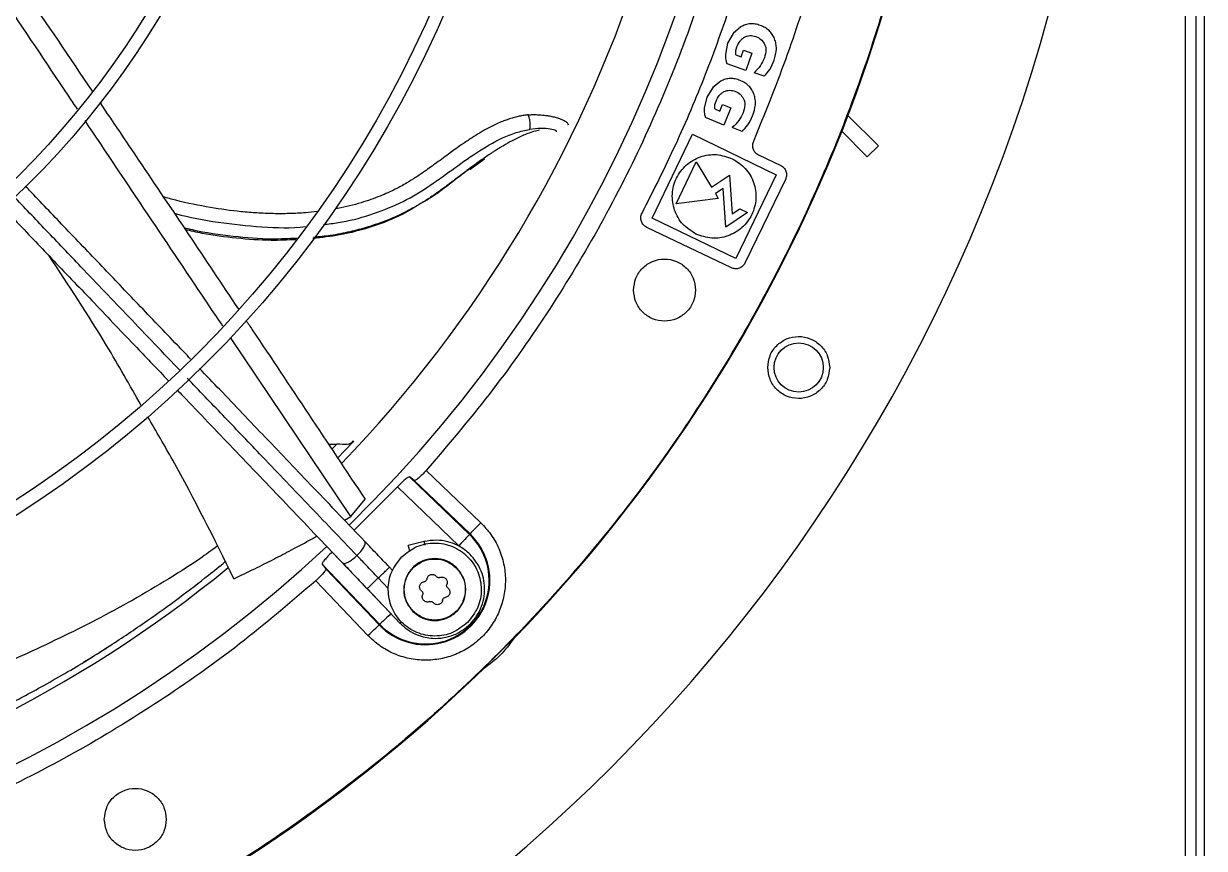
# Model space of a CAD drawing. Header units: inches. Extents: x 1229 to 1453, y -1023 to -720.
# Drawn here: x 1258.83 to 1267.84, y -875.03 to -868.74 of the extents above; entities that cross this region are included whole.
import ezdxf

# ---------------------------------------------------------------- set-up
doc = ezdxf.new("R2010")
doc.units = ezdxf.units.IN
doc.header["$MEASUREMENT"] = 0

msp = doc.modelspace()

# ---------------------------------------------------------------- linework, layer by layer
at = {"color": 18, "linetype": 'Continuous', "lineweight": 25, "true_color": 0x000000}
for p, q in [((1267.7736, -879.2706), (1267.7736, -851.8687)), ((1267.8366, -879.2706), (1267.8366, -851.8687)), ((1267.6906, -851.9447), (1267.6906, -879.1947)), ((1264.2437, -868.8161), (1264.2019, -868.8917)), ((1264.303, -868.7655), (1264.2437, -868.8161)), ((1264.2019, -868.8917), (1264.1854, -868.978)), ((1264.2648, -868.9795), (1264.2654, -868.947)), ((1264.2648, -868.9795), (1264.3055, -868.9941)), ((1264.2654, -868.947), (1264.2724, -868.9192)), ((1264.3055, -868.9941), (1264.3233, -868.9447)), ((1264.3233, -868.9447), (1264.3868, -868.9675)), ((1264.3868, -868.9675), (1264.3393, -869.1001)), ((1264.3393, -869.1001), (1264.1972, -869.0492)), ((1264.1502, -869.1794), (1264.0889, -869.2275)), ((1264.4805, -869.143), (1264.4048, -869.1158)), ((1264.0889, -869.2275), (1264.044, -869.3013)), ((1264.044, -869.3013), (1264.0239, -869.3868)), ((1264.1032, -869.3916), (1264.1052, -869.3592)), ((1264.1052, -869.3592), (1264.1133, -869.3317)), ((1264.1433, -869.4079), (1264.1631, -869.3593)), ((1264.1631, -869.3593), (1264.2256, -869.3847)), ((1264.1032, -869.3916), (1264.1433, -869.4079)), ((1264.2256, -869.3847), (1264.1726, -869.5152)), ((1265.1162, -869.4383), (1265.352, -869.6741)), ((1264.1726, -869.5152), (1264.0328, -869.4584)), ((1264.312, -869.5638), (1264.2375, -869.5336)), ((1263.6254, -870.2234), (1263.9338, -869.5854)), ((1263.9338, -869.5854), (1264.5719, -869.8938)), ((1265.2668, -869.756), (1265.0694, -869.5586)), ((1265.352, -869.6741), (1265.2668, -869.756)), ((1262.2352, -869.8546), (1262.3485, -869.773)), ((1263.8082, -870.1148), (1263.9623, -869.7961)), ((1263.9623, -869.7961), (1264.0794, -869.9896)), ((1264.4363, -869.7413), (1264.6063, -869.8224)), ((1264.0794, -869.9896), (1264.2164, -869.897)), ((1264.2164, -869.897), (1264.2374, -870.1926)), ((1264.5719, -869.8938), (1264.2634, -870.5318)), ((1264.6443, -869.9256), (1264.3338, -870.568)), ((1264.1305, -870.074), (1263.8082, -870.1148)), ((1264.1671, -869.9982), (1264.1087, -870.0377)), ((1264.1087, -870.0377), (1264.1305, -870.074)), ((1264.1882, -870.2945), (1264.1671, -869.9982)), ((1264.2374, -870.1926), (1264.2951, -870.1536)), ((1264.2951, -870.1536), (1264.3543, -870.1822)), ((1264.2634, -870.5318), (1263.6254, -870.2234)), ((1264.3543, -870.1822), (1264.1882, -870.2945)), ((1264.2301, -870.6026), (1263.5847, -870.2948)), ((1261.3277, -872.5), (1260.4106, -871.1334)), ((1261.2234, -871.9463), (1261.1831, -871.9853)), ((1261.2284, -872.0534), (1261.3404, -871.9353)), ((1261.3321, -871.9423), (1261.3498, -871.9227)), ((1261.3495, -871.923), (1261.3404, -871.9353)), ((1261.9026, -872.148), (1262.3194, -872.5464)), ((1261.8117, -872.2245), (1261.7756, -872.1976)), ((1261.7756, -872.1976), (1262.2339, -872.6358)), ((1261.8117, -872.2245), (1262.2378, -872.6318)), ((1261.6837, -872.2732), (1261.3537, -872.6031)), ((1262.1523, -872.7212), (1261.6837, -872.2732)), ((1261.3277, -872.5), (1261.4372, -872.3671)), ((1261.2811, -872.5272), (1261.3277, -872.5)), ((1261.887, -872.6902), (1261.7649, -872.7199)), ((1262.2378, -872.6318), (1262.2339, -872.6358)), ((1261.1862, -872.7706), (1261.6343, -873.2393)), ((1261.1107, -872.8625), (1261.1376, -872.8987)), ((1261.1107, -872.8625), (1261.5489, -873.3209)), ((1261.5449, -873.3247), (1261.1376, -872.8987)), ((1261.6476, -872.9107), (1261.6237, -872.8857)), ((1261.4595, -873.4063), (1261.0611, -872.9896)), ((1261.4529, -873.0489), (1261.706, -873.3137)), ((1261.6145, -873.047), (1261.5383, -872.9673)), ((1261.5489, -873.3209), (1261.5449, -873.3247))]:
    msp.add_line(p, q, dxfattribs=at)
at = {"color": 18, "linetype": 'Continuous', "lineweight": 25, "true_color": 0x000000, "flags": 128}
for points in [[(1262.2378, -872.6318), (1262.2396, -872.6299), (1262.2444, -872.6249), (1262.252, -872.6169), (1262.2622, -872.6063), (1262.2745, -872.5934), (1262.2885, -872.5788), (1262.3036, -872.5629), (1262.3194, -872.5464)], [(1262.2339, -872.6358), (1262.2321, -872.6377), (1262.2273, -872.6428), (1262.2197, -872.6507), (1262.2095, -872.6614), (1262.1972, -872.6742), (1262.1832, -872.6889), (1262.1681, -872.7047), (1262.1523, -872.7212)], [(1261.6343, -873.2393), (1261.6178, -873.255), (1261.6019, -873.2702), (1261.5873, -873.2842), (1261.5744, -873.2965), (1261.5638, -873.3066), (1261.5558, -873.3143), (1261.5508, -873.3191), (1261.5489, -873.3209)], [(1261.4595, -873.4063), (1261.476, -873.3906), (1261.4918, -873.3754), (1261.5065, -873.3614), (1261.5193, -873.3491), (1261.53, -873.339), (1261.5379, -873.3314), (1261.543, -873.3265), (1261.5449, -873.3247)]]:
    msp.add_lwpolyline(points, dxfattribs=at)
at = {"color": 18, "linetype": 'Continuous', "lineweight": 25, "true_color": 0x000000}
for centre, radius in [((1254.1739, -865.2608), 11.7126), ((1254.1739, -865.2608), 8.5704), ((1254.1739, -865.2608), 8.472), ((1254.1739, -865.2608), 6.6478), ((1254.1739, -865.2608), 6.5493), ((1254.1739, -865.2608), 4.7037), ((1264.7435, -871.3632), 0.1875)]:
    msp.add_circle(centre, radius, dxfattribs=at)
for centre, radius, start, end in [((1254.1739, -865.2608), 10.2157, 314.3624, 43.03697), ((1254.1739, -865.2608), 11.7147, 339.09994, 20.90006), ((1254.1739, -865.2608), 12.9331, 283.26667, 346.73333), ((1254.1739, -865.2608), 9.8425, 316.0273, 341.93053), ((1254.1739, -865.2608), 11.7147, 315.79736, 338.46866), ((1254.1739, -865.2608), 10.2157, 224.36307, 313.03719), ((1261.8991, -872.9861), 0.4901, 223.70945, 46.29055), ((1261.8991, -872.9861), 0.4845, 223.70945, 46.29055), ((1254.1739, -865.2608), 9.8425, 283.29628, 309.20157), ((1254.1739, -865.2608), 11.7147, 291.53134, 314.20264)]:
    msp.add_arc(centre, radius, start, end, dxfattribs=at)
for points, knots in [([(1265.8834, -865.2608), (1265.8786, -865.5163), (1265.8689, -866.0272), (1265.7909, -866.7903), (1265.6667, -867.5468), (1265.4924, -868.2936), (1265.2699, -869.0274), (1264.9998, -869.745), (1264.6833, -870.4435), (1264.3218, -871.1197), (1263.9169, -871.7709), (1263.4703, -872.3942), (1262.9838, -872.9869), (1262.4597, -873.5466), (1261.9, -874.0708), (1261.3073, -874.5572), (1260.684, -875.0039), (1260.0328, -875.4088), (1259.3565, -875.7703), (1258.6581, -876.0867), (1257.9404, -876.3568), (1257.2067, -876.5794), (1256.4599, -876.7535), (1255.7033, -876.8784), (1254.9402, -876.9536), (1254.1739, -876.9787), (1253.4075, -876.9536), (1252.6444, -876.8784), (1251.8878, -876.7535), (1251.141, -876.5794), (1250.4073, -876.3568), (1249.6896, -876.0867), (1248.9912, -875.7702), (1248.3149, -875.4088), (1247.6637, -875.0039), (1247.0405, -874.5572), (1246.4477, -874.0708), (1245.8881, -873.5466), (1245.3639, -872.9869), (1244.8774, -872.3942), (1244.4308, -871.7709), (1244.0259, -871.1197), (1243.6644, -870.4435), (1243.3479, -869.745), (1243.0778, -869.0274), (1242.8553, -868.2936), (1242.681, -867.5468), (1242.5568, -866.7903), (1242.4788, -866.0272), (1242.4692, -865.5163), (1242.4643, -865.2608)], [0, 0, 0, 0, 0.020833, 0.041667, 0.0625, 0.083333, 0.104167, 0.125, 0.145833, 0.166667, 0.1875, 0.208333, 0.229167, 0.25, 0.270833, 0.291667, 0.3125, 0.333333, 0.354167, 0.375, 0.395833, 0.416667, 0.4375, 0.458333, 0.479167, 0.5, 0.520833, 0.541667, 0.5625, 0.583333, 0.604167, 0.625, 0.645833, 0.666667, 0.6875, 0.708333, 0.729167, 0.75, 0.770833, 0.791667, 0.8125, 0.833333, 0.854167, 0.875, 0.895833, 0.916667, 0.9375, 0.958333, 0.979167, 1, 1, 1, 1]), ([(1264.5261, -865.2608), (1264.5208, -865.512), (1264.5102, -866.0143), (1264.4249, -866.7639), (1264.2893, -867.5054), (1264.0991, -868.2351), (1263.8566, -868.949), (1263.5626, -869.6434), (1263.2192, -870.3147), (1262.8271, -870.9586), (1262.3921, -871.5749), (1262.0658, -871.957), (1261.9026, -872.148)], [0, 0, 0, 0, 0.1, 0.2, 0.3000001, 0.4, 0.5, 0.6, 0.7000001, 0.8000001, 0.9000001, 1, 1, 1, 1]), ([(1263.5489, -870.1871), (1263.6365, -870.0137), (1263.8118, -869.6669), (1264.0378, -869.1295), (1264.2361, -868.5813), (1264.4034, -868.0229), (1264.5399, -867.4562), (1264.6445, -866.8827), (1264.7197, -866.3045), (1264.7428, -865.9167), (1264.7543, -865.7228)], [0, 0, 0, 0, 0.125, 0.25, 0.375, 0.5, 0.625, 0.75, 0.875, 1, 1, 1, 1]), ([(1265.2853, -865.7459), (1265.2717, -865.9686), (1265.2445, -866.414), (1265.1528, -867.0773), (1265.0245, -867.7343), (1264.8554, -868.382), (1264.6505, -869.0196), (1264.482, -869.4327), (1264.3978, -869.6393)], [0, 0, 0, 0, 0.166667, 0.333333, 0.5, 0.666667, 0.833333, 1, 1, 1, 1]), ([(1258.2402, -867.6128), (1258.4394, -867.9039), (1258.8137, -868.4509), (1259.1832, -868.9997), (1259.3561, -869.2565)], [0, 0, 0, 0, 0.532089, 1, 1, 1, 1]), ([(1259.2452, -869.3945), (1259.223, -869.3615), (1258.8587, -868.8178), (1258.494, -868.2724), (1258.1515, -867.7601)], [0, 0, 0, 0, 0.060733, 1, 1, 1, 1]), ([(1264.4504, -868.7551), (1264.4376, -868.7512), (1264.4127, -868.7436), (1264.3741, -868.7423), (1264.3368, -868.7488), (1264.3144, -868.7599), (1264.303, -868.7655)], [0, 0, 0, 0, 0.263446, 0.509883, 0.751187, 1, 1, 1, 1]), ([(1264.5599, -868.8574), (1264.5545, -868.8458), (1264.5438, -868.8227), (1264.5186, -868.7938), (1264.4874, -868.7703), (1264.463, -868.7603), (1264.4504, -868.7551)], [0, 0, 0, 0, 0.248627, 0.490001, 0.736551, 1, 1, 1, 1]), ([(1264.2724, -868.9192), (1264.2793, -868.9036), (1264.2893, -868.8808), (1264.3118, -868.8572), (1264.3247, -868.8491), (1264.331, -868.845)], [0, 0, 0, 0, 0.526917, 0.76597, 1, 1, 1, 1]), ([(1264.331, -868.845), (1264.3377, -868.8419), (1264.3507, -868.8358), (1264.3802, -868.8305), (1264.402, -868.8358), (1264.4168, -868.8394)], [0, 0, 0, 0, 0.247726, 0.489599, 1, 1, 1, 1]), ([(1264.4168, -868.8394), (1264.4299, -868.8453), (1264.4564, -868.8574), (1264.473, -868.8815), (1264.4814, -868.8938)], [0, 0, 0, 0, 0.490678, 1, 1, 1, 1]), ([(1264.4814, -868.8938), (1264.4848, -868.901), (1264.4919, -868.9159), (1264.4955, -868.9534), (1264.4875, -868.9817), (1264.4818, -869.0016)], [0, 0, 0, 0, 0.214494, 0.444493, 1, 1, 1, 1]), ([(1264.5559, -869.0206), (1264.564, -868.9922), (1264.5757, -868.9509), (1264.5721, -868.8948), (1264.5639, -868.8698), (1264.5599, -868.8574)], [0, 0, 0, 0, 0.527095, 0.766136, 1, 1, 1, 1]), ([(1264.1854, -868.978), (1264.1852, -868.9914), (1264.185, -869.0159), (1264.1934, -869.0389), (1264.1972, -869.0492)], [0, 0, 0, 0, 0.550547, 1, 1, 1, 1]), ([(1264.4818, -869.0016), (1264.4729, -869.022), (1264.4542, -869.0648), (1264.4217, -869.0983), (1264.4048, -869.1158)], [0, 0, 0, 0, 0.478269, 1, 1, 1, 1]), ([(1264.4805, -869.143), (1264.4957, -869.1261), (1264.5283, -869.09), (1264.5463, -869.0448), (1264.5559, -869.0206)], [0, 0, 0, 0, 0.4656376, 1, 1, 1, 1]), ([(1264.2979, -869.175), (1264.2852, -869.1706), (1264.2607, -869.1621), (1264.2222, -869.1591), (1264.1847, -869.1641), (1264.1618, -869.1743), (1264.1502, -869.1794)], [0, 0, 0, 0, 0.263448, 0.509886, 0.751189, 1, 1, 1, 1]), ([(1264.403, -869.2818), (1264.3981, -869.2699), (1264.3884, -869.2465), (1264.3644, -869.2165), (1264.3342, -869.1917), (1264.3103, -869.1807), (1264.2979, -869.175)], [0, 0, 0, 0, 0.248632, 0.490005, 0.736545, 1, 1, 1, 1]), ([(1264.1133, -869.3317), (1264.1209, -869.3163), (1264.1318, -869.294), (1264.1552, -869.2713), (1264.1684, -869.2638), (1264.1749, -869.26)], [0, 0, 0, 0, 0.52692, 0.765962, 1, 1, 1, 1]), ([(1264.1749, -869.26), (1264.1817, -869.2572), (1264.195, -869.2515), (1264.2246, -869.2475), (1264.2462, -869.2537), (1264.2609, -869.2579)], [0, 0, 0, 0, 0.24773, 0.489597, 1, 1, 1, 1]), ([(1264.2609, -869.2579), (1264.2737, -869.2644), (1264.2997, -869.2775), (1264.3152, -869.3023), (1264.3232, -869.3149)], [0, 0, 0, 0, 0.490676, 1, 1, 1, 1]), ([(1259.417, -869.3467), (1259.5151, -869.4919), (1259.8688, -870.0153), (1260.2187, -870.539), (1260.4715, -870.9175)], [0, 0, 0, 0, 0.277328, 1, 1, 1, 1]), ([(1264.3232, -869.3149), (1264.3263, -869.3222), (1264.3327, -869.3374), (1264.3348, -869.3751), (1264.3256, -869.4029), (1264.3191, -869.4226)], [0, 0, 0, 0, 0.214499, 0.444497, 1, 1, 1, 1]), ([(1264.3924, -869.4447), (1264.4016, -869.4167), (1264.4151, -869.3759), (1264.4137, -869.3197), (1264.4066, -869.2943), (1264.403, -869.2818)], [0, 0, 0, 0, 0.527094, 0.7661357, 1, 1, 1, 1]), ([(1262.6814, -869.437), (1262.6703, -869.4383), (1262.6475, -869.4411), (1262.6126, -869.4477), (1262.5763, -869.4564), (1262.5432, -869.4661), (1262.5095, -869.4777), (1262.4732, -869.4917), (1262.432, -869.5099), (1262.3903, -869.5305), (1262.3449, -869.5551), (1262.2945, -869.5848), (1262.2346, -869.6231), (1262.1649, -869.6708), (1262.0793, -869.732), (1261.987, -869.8001), (1261.8999, -869.8631), (1261.8245, -869.9145), (1261.7506, -869.9604), (1261.6612, -870.0087), (1261.5456, -870.0609), (1261.3999, -870.1112), (1261.2841, -870.1419), (1261.2168, -870.1527), (1261.2099, -870.1538)], [0, 0, 0, 0, 0.020248, 0.041453, 0.06358, 0.0866, 0.102644, 0.126716, 0.155363, 0.182381, 0.209021, 0.246963, 0.28662, 0.336424, 0.399614, 0.478049, 0.547725, 0.599316, 0.648188, 0.709671, 0.786694, 0.879285, 0.987574, 1, 1, 1, 1]), ([(1262.6814, -869.437), (1262.6941, -869.4363), (1262.7223, -869.4347), (1262.7679, -869.4359), (1262.8128, -869.4403), (1262.8533, -869.4471), (1262.8882, -869.4553), (1262.9241, -869.4663), (1262.956, -869.4803), (1262.9835, -869.4971), (1262.9847, -869.5075), (1262.9853, -869.513)], [0, 0, 0, 0, 0.079734, 0.178256, 0.296995, 0.387945, 0.480574, 0.582572, 0.72018, 0.853481, 1, 1, 1, 1]), ([(1262.6914, -869.548), (1262.6924, -869.5457), (1262.6946, -869.541), (1262.6966, -869.5301), (1262.6973, -869.5165), (1262.6966, -869.5005), (1262.6944, -869.4834), (1262.6909, -869.4664), (1262.6865, -869.4506), (1262.6831, -869.4414), (1262.6814, -869.437)], [0, 0, 0, 0, 0.114968, 0.238123, 0.367412, 0.499995, 0.63258, 0.761867, 0.885025, 1, 1, 1, 1]), ([(1264.0239, -869.3868), (1264.0232, -869.4003), (1264.022, -869.4247), (1264.0295, -869.448), (1264.0328, -869.4584)], [0, 0, 0, 0, 0.550548, 1, 1, 1, 1]), ([(1264.3191, -869.4226), (1264.3094, -869.4427), (1264.2889, -869.4846), (1264.2551, -869.5168), (1264.2375, -869.5336)], [0, 0, 0, 0, 0.47827, 1, 1, 1, 1]), ([(1264.312, -869.5638), (1264.3279, -869.5476), (1264.3619, -869.5129), (1264.3818, -869.4685), (1264.3924, -869.4447)], [0, 0, 0, 0, 0.465642, 1, 1, 1, 1]), ([(1260.3541, -871.0492), (1260.321, -870.9999), (1259.9711, -870.4785), (1259.6204, -869.9549), (1259.3029, -869.4807)], [0, 0, 0, 0, 0.094407, 1, 1, 1, 1]), ([(1262.8974, -869.5658), (1262.8975, -869.5623), (1262.8978, -869.5552), (1262.8516, -869.5452), (1262.7829, -869.5387), (1262.7218, -869.5449), (1262.6914, -869.548)], [0, 0, 0, 0, 0.244465, 0.494335, 0.747924, 1, 1, 1, 1]), ([(1261.1207, -870.2723), (1261.1581, -870.2683), (1261.2787, -870.2554), (1261.4752, -870.2036), (1261.7038, -870.1155), (1261.9092, -869.9953), (1262.0966, -869.8592), (1262.2831, -869.7247), (1262.449, -869.6263), (1262.5884, -869.5697), (1262.6573, -869.5552), (1262.6914, -869.548)], [0, 0, 0, 0, 0.062061, 0.200401, 0.339028, 0.477389, 0.612625, 0.745151, 0.874643, 0.938101, 1, 1, 1, 1]), ([(1262.7685, -869.554), (1262.7543, -869.557), (1262.7256, -869.563), (1262.6796, -869.5788), (1262.6291, -869.5994), (1262.5727, -869.6265), (1262.5251, -869.6527), (1262.4906, -869.6729), (1262.4691, -869.6858), (1262.4436, -869.7017), (1262.4141, -869.7205), (1262.3809, -869.7425), (1262.3577, -869.7585), (1262.3454, -869.7669)], [0, 0, 0, 0, 0.113461, 0.228829, 0.328724, 0.466208, 0.615602, 0.655734, 0.705473, 0.764802, 0.833692, 0.912107, 1, 1, 1, 1]), ([(1264.3978, -869.6393), (1264.3949, -869.649), (1264.389, -869.6683), (1264.3949, -869.6987), (1264.4105, -869.7253), (1264.4277, -869.736), (1264.4363, -869.7413)], [0, 0, 0, 0, 0.2500006, 0.5000011, 0.7499991, 1, 1, 1, 1]), ([(1262.3454, -869.7669), (1262.3365, -869.7732), (1262.3129, -869.7897), (1262.2691, -869.8213), (1262.2082, -869.8664), (1262.1402, -869.9179), (1262.077, -869.9655), (1262.025, -870.0039), (1261.9808, -870.0355), (1261.9283, -870.0717), (1261.8689, -870.11), (1261.8037, -870.1478), (1261.7217, -870.1908), (1261.6077, -870.2424), (1261.4668, -870.2919), (1261.3184, -870.3307), (1261.1822, -870.3574), (1261.0886, -870.3671), (1261.0455, -870.3716)], [0, 0, 0, 0, 0.022647, 0.059458, 0.112119, 0.18067, 0.238273, 0.278725, 0.316919, 0.352855, 0.412852, 0.465176, 0.509769, 0.604917, 0.722402, 0.813143, 0.913791, 1, 1, 1, 1]), ([(1263.9599, -870.3456), (1263.9244, -870.3231), (1263.8535, -870.2782), (1263.7901, -870.1656), (1263.7721, -870.0399), (1263.8042, -869.9163), (1263.8812, -869.8143), (1263.9908, -869.7503), (1264.1184, -869.7302), (1264.1977, -869.7578), (1264.2373, -869.7717)], [0, 0, 0, 0, 0.124999, 0.249999, 0.374999, 0.5, 0.625, 0.75, 0.875001, 1, 1, 1, 1]), ([(1264.2373, -869.7717), (1264.2728, -869.7942), (1264.3437, -869.8391), (1264.4072, -869.9516), (1264.4251, -870.0773), (1264.393, -870.2009), (1264.3161, -870.3029), (1264.2064, -870.3669), (1264.0788, -870.3871), (1263.9996, -870.3594), (1263.9599, -870.3456)], [0, 0, 0, 0, 0.125, 0.25, 0.375, 0.499999, 0.624999, 0.749999, 0.874999, 1, 1, 1, 1]), ([(1262.2288, -869.8533), (1262.1987, -869.8757), (1262.102, -869.9477), (1261.9889, -870.0413), (1261.8915, -870.0965), (1261.8665, -870.1107)], [0, 0, 0, 0, 0.25047, 0.807585, 1, 1, 1, 1]), ([(1264.6063, -869.8224), (1264.615, -869.8278), (1264.6323, -869.8386), (1264.648, -869.8657), (1264.6536, -869.8964), (1264.6474, -869.9158), (1264.6443, -869.9256)], [0, 0, 0, 0, 0.25001, 0.500007, 0.750003, 1, 1, 1, 1]), ([(1260.1077, -871.2992), (1260.074, -871.264), (1259.9409, -871.1247), (1259.7159, -870.8892), (1259.4272, -870.5871), (1259.1509, -870.298), (1258.9554, -870.0935), (1258.8573, -869.9908), (1258.8467, -869.9797)], [0, 0, 0, 0, 0.080732, 0.319058, 0.536803, 0.768161, 0.974843, 1, 1, 1, 1]), ([(1260.0297, -871.3886), (1259.8988, -871.2516), (1259.6468, -870.9879), (1259.3048, -870.63), (1259.0109, -870.3225), (1258.8386, -870.1422), (1258.7555, -870.0552)], [0, 0, 0, 0, 0.30978, 0.596486, 0.805334, 1, 1, 1, 1]), ([(1261.0711, -870.1745), (1261.0418, -870.1778), (1260.9717, -870.1858), (1260.8598, -870.1908), (1260.7365, -870.1913), (1260.6142, -870.186), (1260.4546, -870.1729), (1260.2473, -870.1434), (1260.0486, -870.1048), (1259.9304, -870.0712), (1259.8985, -870.0622)], [0, 0, 0, 0, 0.07502, 0.180081, 0.284247, 0.387504, 0.489824, 0.6891, 0.916212, 1, 1, 1, 1]), ([(1258.6777, -870.1448), (1258.7136, -870.1823), (1258.8426, -870.3174), (1259.0748, -870.5603), (1259.3789, -870.8785), (1259.6698, -871.183), (1259.8569, -871.3788), (1259.9368, -871.4623)], [0, 0, 0, 0, 0.084805, 0.305611, 0.551323, 0.808548, 1, 1, 1, 1]), ([(1261.8575, -870.116), (1261.8144, -870.1427), (1261.7011, -870.213), (1261.4933, -870.2926), (1261.2621, -870.3552), (1261.1075, -870.3721), (1261.0395, -870.3795)], [0, 0, 0, 0, 0.180135, 0.474516, 0.768977, 1, 1, 1, 1]), ([(1259.9825, -870.1874), (1259.9855, -870.1883), (1260.0954, -870.219), (1260.3185, -870.2591), (1260.6501, -870.2944), (1260.8747, -870.3021), (1260.9845, -870.2889), (1260.9845, -870.2889)], [0, 0, 0, 0, 0.009341, 0.33831, 0.668436, 0.999941, 1, 1, 1, 1]), ([(1263.5847, -870.2948), (1263.5801, -870.2922), (1263.5708, -870.2871), (1263.5592, -870.2761), (1263.5499, -870.2633), (1263.5434, -870.2487), (1263.5399, -870.2332), (1263.5396, -870.2173), (1263.5423, -870.2015), (1263.5467, -870.1919), (1263.5489, -870.1871)], [0, 0, 0, 0, 0.125001, 0.250005, 0.375004, 0.5, 0.624998, 0.749999, 0.874999, 1, 1, 1, 1]), ([(1260.9167, -870.3786), (1260.8542, -870.3815), (1260.6931, -870.3891), (1260.4267, -870.3654), (1260.202, -870.3346), (1260.0787, -870.3044), (1260.0573, -870.2991)], [0, 0, 0, 0, 0.217672, 0.561292, 0.923662, 1, 1, 1, 1]), ([(1260.9089, -870.3889), (1260.8464, -870.3916), (1260.6964, -870.3982), (1260.4576, -870.3795), (1260.2383, -870.352), (1260.1091, -870.3219), (1260.0658, -870.3119)], [0, 0, 0, 0, 0.222118, 0.532821, 0.843556, 1, 1, 1, 1]), ([(1259.7309, -871.653), (1259.6443, -871.4996), (1259.4246, -871.1106), (1259.1781, -870.7379), (1259.0288, -870.5122)], [0, 0, 0, 0, 0.394211, 1, 1, 1, 1]), ([(1263.4844, -870.7726), (1263.4879, -870.7417), (1263.495, -870.6799), (1263.5496, -870.6012), (1263.6277, -870.5487), (1263.7206, -870.5302), (1263.8135, -870.5487), (1263.8915, -870.6012), (1263.9462, -870.6799), (1263.9533, -870.7417), (1263.9568, -870.7726)], [0, 0, 0, 0, 0.1250006, 0.2500004, 0.374999, 0.5000016, 0.625001, 0.7499996, 0.8749994, 1, 1, 1, 1]), ([(1264.3338, -870.568), (1264.3281, -870.5764), (1264.3168, -870.5932), (1264.2895, -870.6079), (1264.2589, -870.6126), (1264.2397, -870.6059), (1264.2301, -870.6026)], [0, 0, 0, 0, 0.25, 0.499995, 0.750002, 1, 1, 1, 1]), ([(1263.9568, -870.7726), (1263.9533, -870.8035), (1263.9462, -870.8654), (1263.8915, -870.944), (1263.8135, -870.9965), (1263.7206, -871.015), (1263.6277, -870.9965), (1263.5496, -870.944), (1263.495, -870.8654), (1263.4879, -870.8035), (1263.4844, -870.7726)], [0, 0, 0, 0, 0.1250006, 0.2500004, 0.374999, 0.4999984, 0.625001, 0.7499996, 0.8749994, 1, 1, 1, 1]), ([(1260.5281, -871.0019), (1260.5446, -871.0266), (1260.8497, -871.4819), (1261.1517, -871.9369), (1261.4372, -872.3671)], [0, 0, 0, 0, 0.054287, 1, 1, 1, 1]), ([(1264.5072, -871.3632), (1264.5107, -871.3324), (1264.5178, -871.2708), (1264.5719, -871.1925), (1264.6493, -871.1399), (1264.7415, -871.1208), (1264.8346, -871.1385), (1264.9135, -871.1907), (1264.9689, -871.2697), (1264.9761, -871.332), (1264.9797, -871.3632)], [0, 0, 0, 0, 0.12434, 0.248914, 0.373092, 0.497137, 0.622303, 0.748213, 0.874114, 1, 1, 1, 1]), ([(1261.4362, -872.6894), (1261.3061, -872.5533), (1261.054, -872.2895), (1260.685, -871.9033), (1260.3948, -871.5997), (1260.2272, -871.4243), (1260.1757, -871.3704)], [0, 0, 0, 0, 0.311686, 0.604241, 0.878427, 1, 1, 1, 1]), ([(1264.9797, -871.3632), (1264.9761, -871.3943), (1264.9689, -871.4564), (1264.9137, -871.5354), (1264.8348, -871.5878), (1264.7412, -871.6056), (1264.6483, -871.5861), (1264.5711, -871.533), (1264.5176, -871.4548), (1264.5107, -871.3937), (1264.5072, -871.3632)], [0, 0, 0, 0, 0.12571, 0.251416, 0.377132, 0.502861, 0.62858, 0.753078, 0.87631, 1, 1, 1, 1]), ([(1261.3753, -872.7966), (1261.2499, -872.6654), (1261.0033, -872.4074), (1260.6623, -872.0506), (1260.3567, -871.7308), (1260.1727, -871.5383), (1260.0823, -871.4436)], [0, 0, 0, 0, 0.292964, 0.576036, 0.791578, 1, 1, 1, 1]), ([(1260.0048, -871.5335), (1260.0196, -871.5489), (1260.1616, -871.6976), (1260.4385, -871.9873), (1260.8444, -872.4121), (1261.122, -872.7026), (1261.2654, -872.8526)], [0, 0, 0, 0, 0.034882, 0.334856, 0.656456, 1, 1, 1, 1]), ([(1260.438, -872.973), (1260.2875, -872.6693), (1260.0805, -872.2514), (1259.8451, -871.8492), (1259.7807, -871.7393)], [0, 0, 0, 0, 0.726612, 1, 1, 1, 1]), ([(1261.1575, -871.9469), (1261.168, -871.9469), (1261.1906, -871.9467), (1261.212, -871.9464), (1261.2234, -871.9463)], [0, 0, 0, 0, 0.46458, 1, 1, 1, 1]), ([(1261.3404, -871.9353), (1261.33, -871.9411), (1261.3081, -871.9532), (1261.2525, -871.9487), (1261.2234, -871.9463)], [0, 0, 0, 0, 0.475869, 1, 1, 1, 1]), ([(1261.9026, -872.148), (1261.8924, -872.1591), (1261.8718, -872.1815), (1261.843, -872.2078), (1261.8205, -872.2245), (1261.8147, -872.2245), (1261.8117, -872.2245)], [0, 0, 0, 0, 0.24423, 0.4964, 0.747202, 1, 1, 1, 1]), ([(1261.7756, -872.1976), (1261.7726, -872.1976), (1261.7668, -872.1976), (1261.7443, -872.2143), (1261.7152, -872.2403), (1261.6941, -872.2623), (1261.6837, -872.2732)], [0, 0, 0, 0, 0.252626, 0.503248, 0.755217, 1, 1, 1, 1]), ([(1262.3194, -872.5464), (1262.3463, -872.5753), (1262.4011, -872.6339), (1262.4601, -872.7413), (1262.4982, -872.8588), (1262.5113, -872.981), (1262.5003, -873.1011), (1262.4664, -873.216), (1262.4101, -873.3234), (1262.3322, -873.4191), (1262.2365, -873.4971), (1262.1291, -873.5533), (1262.0141, -873.5872), (1261.8941, -873.5983), (1261.7718, -873.5852), (1261.6543, -873.5471), (1261.547, -873.4881), (1261.4883, -873.4333), (1261.4595, -873.4063)], [0, 0, 0, 0, 0.0609954, 0.124061, 0.1879942, 0.2514906, 0.3132975, 0.3737131, 0.4362133, 0.5000005, 0.5637869, 0.6262875, 0.6867026, 0.74851, 0.8120066, 0.8759389, 0.9390044, 1, 1, 1, 1]), ([(1260.438, -872.973), (1260.4907, -872.9478), (1260.5924, -872.8993), (1260.7382, -872.826), (1260.8842, -872.7498), (1260.9936, -872.6911), (1261.0578, -872.6549), (1261.0699, -872.6481)], [0, 0, 0, 0, 0.246531, 0.476022, 0.688417, 0.941305, 1, 1, 1, 1]), ([(1261.3753, -872.7966), (1261.3858, -872.7859), (1261.4068, -872.7644), (1261.4296, -872.7317), (1261.442, -872.7037), (1261.4381, -872.6942), (1261.4362, -872.6894)], [0, 0, 0, 0, 0.242953, 0.485903, 0.742951, 1, 1, 1, 1]), ([(1261.6237, -872.8857), (1261.5919, -872.8524), (1261.5283, -872.7858), (1261.4669, -872.7216), (1261.4362, -872.6894)], [0, 0, 0, 0, 0.500002, 1, 1, 1, 1]), ([(1261.7045, -873.3121), (1261.7251, -873.331), (1261.7639, -873.3668), (1261.8308, -873.4011), (1261.8934, -873.4205), (1261.962, -873.4298), (1262.0351, -873.4258), (1262.1124, -873.4044), (1262.1819, -873.3685), (1262.2433, -873.3182), (1262.2929, -873.2558), (1262.3284, -873.1843), (1262.3479, -873.107), (1262.3508, -873.0278), (1262.3374, -872.9519), (1262.3147, -872.8942), (1262.2909, -872.8526), (1262.2684, -872.8207), (1262.2378, -872.7861), (1262.1951, -872.7493), (1262.1381, -872.7146), (1262.066, -872.6881), (1261.979, -872.6749), (1261.9183, -872.685), (1261.8863, -872.6903)], [0, 0, 0, 0, 0.053383, 0.100935, 0.142644, 0.178507, 0.233213, 0.281771, 0.331518, 0.382116, 0.432747, 0.483378, 0.53401, 0.584641, 0.634226, 0.680757, 0.70288, 0.726041, 0.755415, 0.791313, 0.833729, 0.882655, 0.938082, 1, 1, 1, 1]), ([(1261.8863, -872.6903), (1261.8866, -872.6917), (1261.8872, -872.6939), (1261.8911, -872.7099), (1261.8927, -872.7165)], [0, 0, 0, 0, 0.58846, 1, 1, 1, 1]), ([(1260.3103, -872.7259), (1260.2662, -872.7579), (1260.1326, -872.8546), (1259.9063, -872.9971), (1259.5397, -873.2111), (1259.0738, -873.4475), (1258.5073, -873.704), (1258.1234, -873.8563), (1257.9314, -873.9325)], [0, 0, 0, 0, 0.0577, 0.174857, 0.292286, 0.527695, 0.763643, 1, 1, 1, 1]), ([(1261.1862, -872.7706), (1261.1754, -872.781), (1261.1534, -872.8022), (1261.1273, -872.8312), (1261.1107, -872.8538), (1261.1107, -872.8596), (1261.1107, -872.8625)], [0, 0, 0, 0, 0.244784, 0.496747, 0.747372, 1, 1, 1, 1]), ([(1261.7182, -872.8051), (1261.7547, -872.7761), (1261.8279, -872.718), (1261.9692, -872.6926), (1262.1077, -872.7197), (1262.2258, -872.7986), (1262.3047, -872.9167), (1262.3318, -873.0552), (1262.3064, -873.1965), (1262.2483, -873.2697), (1262.2193, -873.3062)], [0, 0, 0, 0, 0.125, 0.249999, 0.374999, 0.500001, 0.625, 0.75, 0.875001, 1, 1, 1, 1]), ([(1261.7652, -872.7214), (1261.7651, -872.721), (1261.7647, -872.7194), (1261.7674, -872.7304), (1261.7714, -872.7469), (1261.7751, -872.7621), (1261.7762, -872.7664)], [0, 0, 0, 0, 0.124221, 0.48944, 0.854973, 1, 1, 1, 1]), ([(1259.4927, -873.4839), (1259.5864, -873.422), (1259.7641, -873.3046), (1260.0143, -873.1234), (1260.2133, -872.972), (1260.3287, -872.8775), (1260.3709, -872.8431)], [0, 0, 0, 0, 0.317134, 0.601378, 0.854454, 1, 1, 1, 1]), ([(1261.2654, -872.8526), (1261.2701, -872.8548), (1261.2794, -872.8591), (1261.3079, -872.848), (1261.3416, -872.8267), (1261.364, -872.8067), (1261.3753, -872.7966)], [0, 0, 0, 0, 0.257047, 0.514093, 0.757042, 1, 1, 1, 1]), ([(1261.2654, -872.8526), (1261.2961, -872.8848), (1261.3575, -872.949), (1261.4211, -873.0156), (1261.4529, -873.0489)], [0, 0, 0, 0, 0.499998, 1, 1, 1, 1]), ([(1261.5383, -872.9673), (1261.5073, -872.9349), (1261.452, -872.877), (1261.3987, -872.8212), (1261.3753, -872.7966)], [0, 0, 0, 0, 0.559898, 1, 1, 1, 1]), ([(1262.2193, -873.3062), (1262.1827, -873.3353), (1262.1096, -873.3933), (1261.9683, -873.4188), (1261.8297, -873.3917), (1261.7117, -873.3127), (1261.6327, -873.1947), (1261.6056, -873.0561), (1261.6311, -872.9148), (1261.6892, -872.8417), (1261.7182, -872.8051)], [0, 0, 0, 0, 0.125001, 0.250001, 0.375, 0.5, 0.625, 0.75, 0.875, 1, 1, 1, 1]), ([(1262.1358, -872.8886), (1262.1114, -872.8693), (1262.0626, -872.8306), (1261.9684, -872.8136), (1261.8761, -872.8317), (1261.7974, -872.8843), (1261.7447, -872.963), (1261.7267, -873.0554), (1261.7436, -873.1496), (1261.7823, -873.1983), (1261.8017, -873.2227)], [0, 0, 0, 0, 0.125001, 0.25, 0.374999, 0.499998, 0.624999, 0.749999, 0.874999, 1, 1, 1, 1]), ([(1261.8041, -873.2203), (1261.7851, -873.1963), (1261.7469, -873.1482), (1261.7302, -873.0554), (1261.748, -872.9644), (1261.7998, -872.8868), (1261.8774, -872.8349), (1261.9684, -872.8171), (1262.0613, -872.8339), (1262.1093, -872.872), (1262.1333, -872.8911)], [0, 0, 0, 0, 0.1249984, 0.2499988, 0.3749993, 0.4999977, 0.6249999, 0.7499986, 0.8750005, 1, 1, 1, 1]), ([(1261.1376, -872.8987), (1261.1376, -872.9016), (1261.1376, -872.9074), (1261.1209, -872.9299), (1261.0945, -872.9587), (1261.0721, -872.9794), (1261.0611, -872.9896)], [0, 0, 0, 0, 0.2528, 0.503596, 0.755768, 1, 1, 1, 1]), ([(1261.5383, -872.9673), (1261.5492, -872.9569), (1261.5709, -872.9361), (1261.5992, -872.9091), (1261.6196, -872.8896), (1261.6224, -872.887), (1261.6237, -872.8857)], [0, 0, 0, 0, 0.24295, 0.4859, 0.74295, 1, 1, 1, 1]), ([(1261.8017, -873.2227), (1261.8261, -873.2421), (1261.8748, -873.2808), (1261.969, -873.2977), (1262.0614, -873.2797), (1262.1401, -873.2271), (1262.1927, -873.1483), (1262.2108, -873.056), (1262.1938, -872.9618), (1262.1551, -872.913), (1262.1358, -872.8886)], [0, 0, 0, 0, 0.124999, 0.249998, 0.374998, 0.499999, 0.624999, 0.749999, 0.875, 1, 1, 1, 1]), ([(1262.1333, -872.8911), (1262.1524, -872.9151), (1262.1905, -872.9631), (1262.2073, -873.056), (1262.1895, -873.147), (1262.1376, -873.2246), (1262.0601, -873.2764), (1261.969, -873.2942), (1261.8762, -873.2775), (1261.8282, -873.2393), (1261.8041, -873.2203)], [0, 0, 0, 0, 0.125, 0.25, 0.375, 0.499999, 0.624999, 0.75, 0.874998, 1, 1, 1, 1]), ([(1261.9086, -872.9752), (1261.9096, -872.9711), (1261.9113, -872.9633), (1261.9182, -872.9533), (1261.9271, -872.9457), (1261.938, -872.9411), (1261.9498, -872.9396), (1261.9613, -872.9417), (1261.9723, -872.947), (1261.9777, -872.9528), (1261.9806, -872.956)], [0, 0, 0, 0, 0.136252, 0.254606, 0.379598, 0.500013, 0.620407, 0.745434, 0.863769, 1, 1, 1, 1]), ([(1262.0083, -872.9634), (1262.0058, -872.9642), (1262.0009, -872.9657), (1261.9931, -872.9648), (1261.9858, -872.9617), (1261.9824, -872.9579), (1261.9806, -872.956)], [0, 0, 0, 0, 0.255944, 0.499894, 0.743912, 1, 1, 1, 1]), ([(1262.0083, -872.9634), (1262.0124, -872.9621), (1262.02, -872.9598), (1262.0321, -872.9607), (1262.0433, -872.9646), (1262.0493, -872.9697), (1262.0522, -872.9722)], [0, 0, 0, 0, 0.272477, 0.509179, 0.759211, 1, 1, 1, 1]), ([(1261.0611, -872.9896), (1260.8701, -873.1527), (1260.488, -873.4791), (1259.8717, -873.9141), (1259.2278, -874.3062), (1258.5565, -874.6496), (1257.8621, -874.9435), (1257.1482, -875.1861), (1256.4185, -875.3761), (1255.6769, -875.5125), (1254.9274, -875.5947), (1254.1739, -875.6221), (1253.4203, -875.5947), (1252.6708, -875.5125), (1251.9292, -875.3761), (1251.1995, -875.1861), (1250.4856, -874.9435), (1249.7912, -874.6496), (1249.1199, -874.3062), (1248.476, -873.9141), (1247.8597, -873.4791), (1247.4776, -873.1527), (1247.2866, -872.9896)], [0, 0, 0, 0, 0.0500001, 0.1, 0.15, 0.1999999, 0.25, 0.3, 0.35, 0.4000001, 0.45, 0.5000001, 0.5499999, 0.5999999, 0.65, 0.7, 0.75, 0.8000001, 0.8500001, 0.9000001, 0.9500001, 1, 1, 1, 1]), ([(1261.4529, -873.0489), (1261.4543, -873.0476), (1261.457, -873.045), (1261.4775, -873.0254), (1261.5057, -872.9984), (1261.5275, -872.9777), (1261.5383, -872.9673)], [0, 0, 0, 0, 0.257049, 0.514095, 0.75705, 1, 1, 1, 1]), ([(1261.869, -873.0675), (1261.8659, -873.0646), (1261.86, -873.0592), (1261.8548, -873.0482), (1261.8527, -873.0367), (1261.8541, -873.025), (1261.8588, -873.0141), (1261.8663, -873.0052), (1261.8763, -872.9983), (1261.8841, -872.9965), (1261.8883, -872.9956)], [0, 0, 0, 0, 0.136222, 0.254553, 0.379562, 0.499975, 0.620367, 0.745376, 0.863737, 1, 1, 1, 1]), ([(1261.9086, -872.9752), (1261.908, -872.9778), (1261.9069, -872.9828), (1261.9022, -872.9891), (1261.8959, -872.9938), (1261.8909, -872.995), (1261.8883, -872.9956)], [0, 0, 0, 0, 0.256016, 0.500006, 0.743943, 1, 1, 1, 1]), ([(1262.0684, -873.0438), (1262.0715, -873.0467), (1262.0774, -873.0521), (1262.0827, -873.0631), (1262.0847, -873.0746), (1262.0834, -873.0864), (1262.0788, -873.0971), (1262.0713, -873.106), (1262.0614, -873.113), (1262.0534, -873.1148), (1262.0492, -873.1158)], [0, 0, 0, 0, 0.133503, 0.255989, 0.378469, 0.499258, 0.621544, 0.739531, 0.861867, 1, 1, 1, 1]), ([(1262.0522, -872.9722), (1262.0547, -872.9751), (1262.0598, -872.9811), (1262.0637, -872.9924), (1262.0646, -873.0045), (1262.0622, -873.0121), (1262.061, -873.0161)], [0, 0, 0, 0, 0.240785, 0.490794, 0.736613, 1, 1, 1, 1]), ([(1262.0684, -873.0438), (1262.0665, -873.0421), (1262.0628, -873.0386), (1262.0596, -873.0313), (1262.0587, -873.0235), (1262.0602, -873.0186), (1262.061, -873.0161)], [0, 0, 0, 0, 0.256057, 0.500102, 0.744, 1, 1, 1, 1]), ([(1261.869, -873.0675), (1261.871, -873.0693), (1261.8747, -873.0728), (1261.8778, -873.0801), (1261.8787, -873.0879), (1261.8772, -873.0928), (1261.8765, -873.0953)], [0, 0, 0, 0, 0.256053, 0.500094, 0.745977, 1, 1, 1, 1]), ([(1261.8852, -873.1392), (1261.8827, -873.1362), (1261.8776, -873.1302), (1261.8738, -873.1191), (1261.8728, -873.107), (1261.8752, -873.0994), (1261.8765, -873.0953)], [0, 0, 0, 0, 0.240813, 0.4908788, 0.7275178, 1, 1, 1, 1]), ([(1261.9291, -873.1479), (1261.925, -873.1492), (1261.9174, -873.1516), (1261.9053, -873.1506), (1261.8942, -873.1468), (1261.8882, -873.1417), (1261.8852, -873.1392)], [0, 0, 0, 0, 0.272431, 0.509129, 0.759164, 1, 1, 1, 1]), ([(1262.0288, -873.1361), (1262.0279, -873.1403), (1262.0261, -873.1481), (1262.0193, -873.1581), (1262.0103, -873.1656), (1261.9994, -873.1703), (1261.9877, -873.1717), (1261.9762, -873.1696), (1261.9652, -873.1644), (1261.9598, -873.1585), (1261.9569, -873.1554)], [0, 0, 0, 0, 0.136248, 0.254617, 0.379611, 0.500031, 0.620427, 0.745455, 0.86377, 1, 1, 1, 1]), ([(1262.0288, -873.1361), (1262.0294, -873.1335), (1262.0306, -873.1285), (1262.0353, -873.1222), (1262.0416, -873.1175), (1262.0466, -873.1164), (1262.0492, -873.1158)], [0, 0, 0, 0, 0.256017, 0.499993, 0.743942, 1, 1, 1, 1]), ([(1261.9291, -873.1479), (1261.9316, -873.1472), (1261.9365, -873.1457), (1261.9444, -873.1466), (1261.9516, -873.1497), (1261.9551, -873.1535), (1261.9569, -873.1554)], [0, 0, 0, 0, 0.256, 0.499859, 0.743861, 1, 1, 1, 1]), ([(1261.7045, -873.3121), (1261.705, -873.3116), (1261.7057, -873.311), (1261.7137, -873.3033), (1261.7152, -873.3018)], [0, 0, 0, 0, 0.8129995, 1, 1, 1, 1]), ([(1258.7635, -873.9077), (1258.7855, -873.8962), (1258.861, -873.8569), (1258.9973, -873.7821), (1259.1676, -873.6849), (1259.3357, -873.584), (1259.4419, -873.5163), (1259.4927, -873.4839)], [0, 0, 0, 0, 0.088224, 0.302816, 0.554094, 0.78648, 1, 1, 1, 1]), ([(1259.2945, -873.6073), (1259.3412, -873.579), (1259.4062, -873.5396), (1259.4694, -873.4982), (1259.4872, -873.4865)], [0, 0, 0, 0, 0.7187509, 1, 1, 1, 1]), ([(1262.5719, -873.4283), (1262.5393, -873.4726), (1262.4743, -873.5612), (1262.3856, -873.6263), (1262.3413, -873.6588)], [0, 0, 0, 0, 0.500001, 1, 1, 1, 1]), ([(1259.4494, -874.8075), (1259.453, -874.7766), (1259.4601, -874.7148), (1259.5147, -874.6362), (1259.5928, -874.5836), (1259.6857, -874.5652), (1259.7785, -874.5836), (1259.8566, -874.6362), (1259.9112, -874.7148), (1259.9183, -874.7766), (1259.9219, -874.8075)], [0, 0, 0, 0, 0.125, 0.249999, 0.375001, 0.5, 0.624999, 0.750001, 0.875, 1, 1, 1, 1]), ([(1259.9219, -874.8075), (1259.9183, -874.8385), (1259.9112, -874.9003), (1259.8566, -874.9789), (1259.7785, -875.0315), (1259.6857, -875.0499), (1259.5928, -875.0315), (1259.5147, -874.9789), (1259.4601, -874.9003), (1259.453, -874.8385), (1259.4494, -874.8075)], [0, 0, 0, 0, 0.124999, 0.249999, 0.375001, 0.5, 0.624999, 0.750001, 0.875001, 1, 1, 1, 1])]:
    msp.add_open_spline(points, degree=3, knots=knots, dxfattribs=at)

doc.saveas('drawing.dxf')
